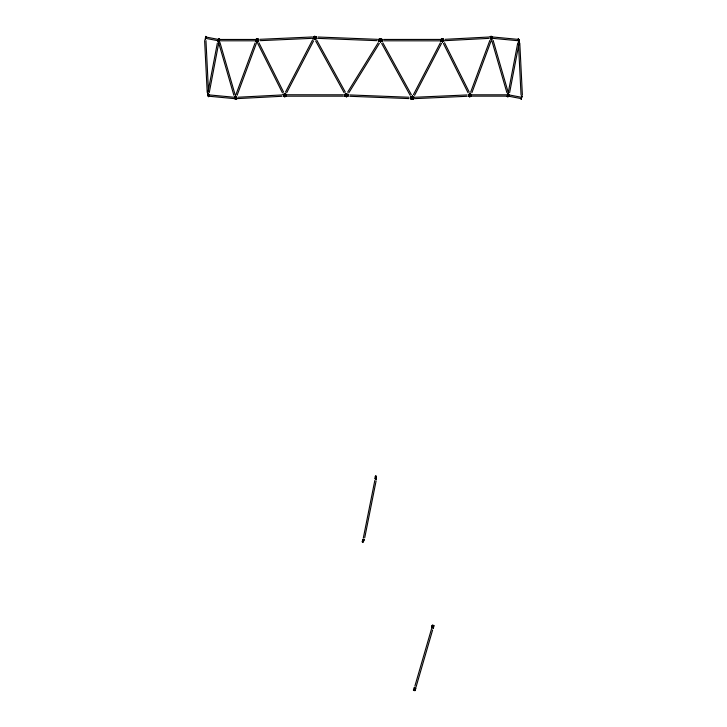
<?xml version="1.0" encoding="UTF-8"?>
<svg xmlns="http://www.w3.org/2000/svg" width="727" height="727" viewBox="0 0 727 727"><rect width="100%" height="100%" fill="white"/><g stroke="black" fill="none" stroke-linecap="round" stroke-linejoin="round"><path stroke-width="1.09" d="M207.995 95.173L208.195 93.492L208.522 94.374L207.886 94.546L208.604 96.673L208.704 94.492L208.713 96.673L208.195 93.492L208.613 96.409M208.176 94.237L208.422 96.355M208.694 96.037L208.803 95.491M284.72 95.137L284.648 95.682L284.839 95.173M442.507 40.03L442.107 40.394M442.098 40.121L442.516 40.339M518.242 39.594L518.424 38.922L519.114 41.166L518.496 39.076L518.642 41.012M518.26 40.685L518.351 39.285L518.805 42.111L518.533 39.158M518.615 39.921L518.824 41.366M518.733 40.321L518.742 40.267M283.73 94.601L286.165 94.519A1.581 1.381 69.5 0 0 285.938 95.21L285.902 95.7A1.581 1.381 69.5 0 0 286.211 96.4M441.135 40.139L441.062 40.403A1.581 1.381 69.5 0 1 440.898 41.112L443.27 41.012M208.64 95.201L208.613 94.61M208.64 95.282L208.74 94.592L208.022 94.692M518.951 40.985C518.714 40.621 519.123 38.313 518.66 41.621M344.889 94.737A1.527 1.49 38.6 0 1 345.08 95.21L345.08 95.7A1.527 1.49 38.6 0 1 344.971 96.155M381.893 40.167L381.92 39.912A1.527 1.49 38.6 0 1 382.048 39.431M218.836 40.367L218.827 40.003M507.891 95.582L508.037 95.137L508.173 95.61M208.522 95.637L208.513 95.346M208.476 95.055L208.349 95.655L208.095 94.428M518.478 40.085L518.733 40.421M257.249 40.403L257.067 39.921M257.158 40.43L256.84 40.203M469.896 95.137L469.742 95.637L470.105 95.355M313.001 38.567A1.636 1.527 -64.2 0 1 313.746 38.658L313.719 38.54A1.518 1.436 -55.1 0 1 313.864 36.704L316.363 36.723A1.581 1.499 -55.1 0 0 315.991 37.35L316 37.886M410.637 98.881L413.136 98.899A1.518 1.436 -55.1 0 0 413.245 97.045L410.746 97.027A1.581 1.499 -55.1 0 1 411.037 97.745A1.527 1.445 -55.1 0 0 410.909 97.273M375.132 478.893L375.477 476.221A1.518 0.872 -89.6 0 1 376.35 476.376L376.332 479.075A1.581 0.909 -89.6 0 0 375.941 478.702L375.695 478.657A1.581 0.909 -89.6 0 0 375.223 478.893L375.396 476.312M376.213 479.066L376.368 476.485A1.518 0.872 -89.6 0 0 375.286 476.312L375.323 476.321M208.058 94.128L208.058 93.51L208.531 94.719M518.96 41.348L518.805 42.111M518.942 41.484L518.942 42.093L518.36 39.422M508.118 95.337L507.882 95.464M346.634 95.591L346.434 95.137M346.634 95.219L346.179 95.464M380.675 39.976L380.375 40.367M235.457 97.918L235.775 98.236M257.894 39.422A1.518 1.072 -75.8 0 1 257.658 41.012L257.667 41.166A1.518 1.072 -75.8 0 0 257.931 39.303L255.986 39.203A1.581 1.118 -75.8 0 1 256.104 39.912L256.031 40.376A1.581 1.118 -75.8 0 1 255.713 41.066M256.149 39.449A1.527 1.081 -75.8 0 1 256.195 39.93L256.122 40.403A1.527 1.081 -75.8 0 1 255.94 40.866M491.116 37.713L491.343 37.459M491.161 37.495L491.225 37.686M362.891 540.888L362.873 540.961M205.759 36.941L205.532 37.441L205.777 36.386M205.605 37.404L205.768 36.377M521.423 97.727L521.713 97.027L521.459 97.527M219.463 40.848A1.527 0.663 -79 0 1 219.454 40.376L219.481 40.139M219.581 40.866A1.527 0.663 -79 0 1 219.572 40.403L219.527 39.912A1.527 0.663 -79 0 1 219.663 39.431M521.568 97.482L521.841 96.209M346.17 95.501L346.479 95.164M380.357 40.021L380.821 40.267M258.276 39.367A1.527 1.154 -74.6 0 0 258.121 39.858L258.185 40.348M468.597 96.509A1.581 1.19 -74.6 0 0 468.87 95.8L468.906 95.282A1.581 1.19 -74.6 0 0 468.706 94.61M432.638 626.474L433.092 626.283M432.956 626.211L432.62 626.474M375.686 477.221L375.768 477.485M375.705 477.485L375.823 477.066M235.366 96.091L236.448 98.363M491.815 38.913A1.581 0.9 79.1 0 0 491.634 39.522L490.625 37.141M205.487 37.386L205.659 36.986M316 37.65L316.027 37.422A1.527 1.445 -55.1 0 1 316.172 36.923M411 97.954L411.009 98.218A1.527 1.445 -55.1 0 1 410.828 98.69M521.732 96.064L521.223 99.217L521.459 98.745M378.985 40.812A1.527 1.499 21.8 0 0 379.176 40.348L379.212 39.858A1.527 1.499 21.8 0 0 379.076 39.394M208.74 96.391L208.158 96M218.645 39.349L218.6 39.431A1.518 0.654 -79 0 0 218.318 41.012L218.454 41.166A1.518 0.654 -79 0 1 218.727 39.303L218.545 39.422A1.527 0.563 -79.2 0 1 218.545 39.876L218.463 40.348A1.527 0.563 -79.2 0 1 218.309 40.812M380.321 40.067L380.839 40.194M363.318 538.007L374.805 480.529M205.387 38.431L205.359 37.777M205.141 39.522L205.514 38.231M205.268 39.54L205.35 39.067M521.295 98.381L521.323 99.126M521.195 98.881L521.504 98.463L521.341 98.936M208.395 95.21L208.385 95.655M412.209 98.218L412.5 97.781M414.672 689.687L414.681 689.205M507.337 96.182A1.527 0.663 -79 0 0 507.473 95.7L507.546 95.228A1.581 0.682 -79 0 0 507.51 94.546A1.581 0.672 -81.1 0 0 507.764 94.437A1.636 0.691 -81.1 0 1 507.373 94.465A1.581 0.682 -79 0 1 507.428 94.864M521.595 96.809L521.859 96.091L521.286 99.226M207.922 92.474L217.373 42.957M209.258 92.656L218.709 43.138M508.291 92.474L517.742 42.957M509.627 92.656L519.078 43.138M416.008 687.169L432.647 629.918M431.511 628.882L414.872 686.134M364.709 537.853L376.123 480.792M470.914 95.464L470.969 95.228A1.527 1.081 -75.8 0 1 471.151 94.764M234.957 98.463L235.503 96.064L236.511 98.29A1.581 0.963 76.4 0 0 236.802 98.908M234.812 97.009A1.527 0.863 79.1 0 0 235.085 96.909L235.294 96.673A1.527 0.863 79.1 0 0 235.439 96.3A1.527 0.909 78.8 0 0 235.748 96.7L236.13 96.909A1.527 0.909 78.8 0 0 236.448 97.009L235.902 99.254M491.098 36.35L490.398 38.613L492.124 38.404A1.518 0.918 76.4 0 0 491.879 36.813L491.797 36.686A1.518 0.918 76.4 0 1 491.979 38.567L492.07 38.413M490.998 36.368L490.498 38.595A1.527 0.909 78.8 0 1 490.87 38.704L491.116 38.776M492.043 37.141L491.497 39.54L490.489 37.313A1.581 0.963 76.4 0 0 490.198 36.704M508.664 95.282L508.573 95.755A1.581 0.582 -79.2 0 0 508.555 96.464L507.482 96.264A1.518 0.563 -79.2 0 1 507.837 94.41L508.909 94.61A1.581 0.582 -79.2 0 0 508.673 95.237M518.269 39.131L518.896 41.966M347.633 95.9L346.397 93.492A1.581 1.554 41.7 0 1 345.934 94.128A1.527 1.499 41.7 0 0 346.261 93.747M381.066 41.484A1.581 1.554 41.7 0 0 380.621 42.093L379.367 39.703M236.366 98.781L236.393 98.899A1.518 0.827 77.1 0 0 236.102 97.045L234.539 97.054A1.581 0.863 77.1 0 1 234.821 97.745L235.003 98.29M490.634 36.832L490.607 36.704A1.518 0.827 77.1 0 0 490.898 38.567L492.461 38.558A1.581 0.863 77.1 0 1 492.179 37.859L492.106 37.295M433.928 625.693L433.356 628.337A1.581 1.563 -82.5 0 0 432.783 627.864L432.311 627.737A1.527 1.509 -82.5 0 0 431.802 627.774M285.756 95.855L285.865 95.673A1.527 1.327 69.5 0 0 286.129 96.155M441.189 39.858L441.135 39.93A1.527 1.327 69.5 0 0 440.871 39.449M235.312 98.899L235.275 98.936A1.518 0.918 76.4 0 1 235.021 97.045L234.876 97.209A1.518 0.918 76.4 0 0 235.121 98.79L236.911 98.881M413.481 690.187L414.126 687.66A1.581 1.49 -8.7 0 0 414.717 688.169L414.944 688.242M415.026 690.595L415.935 688.142A1.581 1.49 -8.7 0 1 415.162 688.242L414.935 688.196M218.382 39.858L218.427 39.703A1.518 0.636 -81.1 0 1 219.127 38.913L219.318 38.949A1.518 0.636 -81.1 0 0 218.5 39.876L218.645 42.093A1.581 0.672 -81.1 0 1 218.918 41.484L219.163 41.203A1.527 0.645 -81.1 0 1 219.345 41.148M508.618 95.746L508.509 95.891A1.518 0.636 -81.1 0 1 507.873 96.691L507.682 96.655A1.518 0.636 -81.1 0 0 508.5 95.728L508.237 93.492M363.155 539.307L362.346 541.842A1.518 0.854 -65.7 0 0 363.273 541.988L364.236 539.479M363.309 539.607A1.636 0.927 -65.7 0 1 363 539.243L362.2 541.688A1.518 0.854 -65.7 0 0 363.282 541.86L364.136 539.434M235.848 94.828L255.104 42.884M237.12 95.292L256.377 43.347M470.623 92.256L489.88 40.312M471.896 92.72L491.152 40.776M208.713 96.555L208.04 94.437M218.591 42.093L219.418 39.758M218.573 41.848A1.527 0.6 -81 0 0 218.5 41.457L218.373 41.212A1.581 0.618 -81 0 0 218.091 41.094L219.054 38.922A1.518 0.591 -81 0 1 219.545 39.93L218.709 42.111A1.581 0.618 -81 0 0 218.627 41.475L218.5 41.23M508.427 93.756A1.527 0.6 -81 0 0 508.5 94.146L508.627 94.392A1.581 0.618 -81 0 0 508.909 94.51L507.946 96.691A1.518 0.591 -81 0 1 507.455 95.673L508.291 93.501A1.581 0.672 -81.1 0 1 508.082 94.128L507.755 94.337A1.527 0.645 -81.1 0 1 507.528 94.437M507.582 95.855L508.409 93.519M442.325 41.857A1.527 1.327 73.6 0 0 441.998 41.484L441.562 41.057M256.04 41.166A1.527 1.1 -78.3 0 1 256.395 41.266L256.34 41.212A1.518 1.145 -74.6 0 1 256.486 39.34L256.313 39.458A1.518 1.145 -74.6 0 0 256.222 41.048L256.667 41.503A1.581 1.145 -78.3 0 1 256.949 42.111L256.213 39.767M470.832 95.855L470.878 95.21A1.581 1.118 -75.8 0 1 471.196 94.519M284.929 96.691L286.056 94.446A1.581 1.372 73.6 0 1 285.375 94.356L285.293 94.428A1.518 1.263 71.5 0 1 285.656 96.264L283.475 96.446L285.684 96.137M441.316 39.476L441.344 39.34A1.518 1.263 71.5 0 0 441.634 41.203L443.888 40.994A1.581 1.327 71.5 0 1 443.515 40.321L443.37 39.812M283.412 96.509A1.581 1.327 71.5 0 0 283.557 95.8L284.611 93.492M286.12 94.428L285.138 96.664A1.518 1.318 73.6 0 1 283.639 95.728L283.548 95.264A1.527 1.281 71.5 0 0 283.339 94.801M440.88 41.185L442.071 38.913M442.389 42.111L443.397 40.112M508.546 94.446A1.518 0.654 -79 0 1 508.273 96.3L508.455 96.191A1.518 0.654 -79 0 0 508.682 94.601L508.6 94.428A1.581 0.618 -81 0 0 508.782 94.492A1.581 0.582 -79.2 0 0 508.546 95.219M219.163 41.057L219.081 41.212A1.518 0.563 -79.2 0 0 219.518 39.34L218.445 39.14A1.581 0.582 -79.2 0 1 218.427 39.858L218.336 40.321A1.581 0.582 -79.2 0 1 218.082 41.039L219.163 41.203M507.837 94.546L507.919 94.392A1.527 0.645 -81.1 0 1 507.655 94.455M313.219 38.358A1.527 1.409 -61 0 0 313.401 37.886L313.528 37.141M312.583 39.894L285.475 92.165M413.472 98.463L413.599 97.727A1.527 1.409 -61 0 1 413.781 97.245A1.527 1.409 -61 0 0 413.654 97.745M255.84 41.185L257.076 38.922M256.858 42.093L258.103 39.876A1.518 1.09 -78.3 0 0 256.995 38.949L255.75 41.166A1.581 1.145 -78.3 0 1 256.304 41.248L256.576 41.484A1.527 1.1 -78.3 0 1 256.785 41.857M468.624 94.592L470.714 94.428A1.581 1.145 -78.3 0 0 471.25 94.446L470.069 96.664A1.518 1.09 -78.3 0 1 468.897 95.728L470.142 93.51A1.581 1.145 -78.3 0 0 470.396 94.101M286.656 92.811L313.601 40.866M413.399 94.737L440.344 42.793M414.581 95.382L441.525 43.438M315.282 38.795L315.055 38.913A1.581 1.499 -61.5 0 0 314.582 39.522L315.927 37.313A1.518 1.418 -64.2 0 0 314.418 36.386L314.364 36.377M347.706 95.746L347.724 95.71A1.518 1.49 41.7 0 1 346.088 96.673L344.789 94.428M379.276 39.894L379.294 39.858A1.518 1.49 41.7 0 1 380.893 38.949L382.211 41.185M471.06 94.455A1.527 1.1 -78.3 0 1 470.696 94.356L470.623 94.41A1.518 1.145 -74.6 0 1 470.514 96.264L470.687 96.146A1.518 1.145 -74.6 0 0 470.778 94.565L470.333 94.11A1.527 1.1 -78.3 0 1 470.124 93.728A1.527 1.1 -78.3 0 0 470.424 94.128L470.551 94.256M314.546 39.522L315.818 37.141M411.318 98.781L413.872 98.908A1.581 1.463 -61 0 1 413.618 98.218L412.418 96.091L411.073 98.29A1.518 1.418 -64.2 0 0 412.582 99.217L413.963 97.018A1.581 1.481 -64.2 0 1 413.236 96.927L412.818 96.673A1.527 1.427 -64.2 0 1 412.518 96.3A1.527 1.427 -64.2 0 0 412.863 96.7M378.885 41.112L380.412 38.904M347.624 92.211L378.231 42.693M348.769 92.92L379.376 43.402M346.588 96.7L348.115 94.492A1.581 1.554 21.8 0 0 347.824 95.219M381.784 39.758L380.494 42.111A1.581 1.563 31.7 0 0 380.048 41.475L379.639 41.23A1.527 1.509 31.7 0 0 379.149 41.112M379.512 39.431L382.184 39.203A1.581 1.545 38.6 0 0 381.975 39.531M344.816 96.4L347.488 96.173M257.712 41.021L255.713 41.066A1.581 1.118 -75.8 0 0 256.031 40.421M469.288 94.592L469.397 94.428A1.581 1.181 -77.5 0 1 468.761 94.51M381.539 41.048L381.048 41.503A1.527 1.499 41.7 0 0 380.721 41.875M345.461 94.565L345.952 94.11M347.379 96.346L347.406 96.3A1.518 1.481 38.6 0 0 347.306 94.446L344.716 94.546A1.581 1.545 38.6 0 1 345.061 95.228L345.089 95.464M235.184 96.7L234.975 96.927A1.527 0.863 79.1 0 1 234.703 97.027L235.693 99.217L234.548 97.018A1.636 0.927 79.1 0 0 234.985 96.927M411.409 97.191L411.491 97.045A1.518 1.399 -61 0 0 411.382 98.899L413.817 98.881M507.864 94.237L507.964 94.11A1.527 0.645 -81.1 0 0 508.155 93.728M314.836 37.413L314.6 37.886M415.181 690.541L415.217 690.505A1.518 1.427 -8.7 0 1 413.372 690.014L413.381 690.059M219.236 41.166A1.581 0.672 -81.1 0 1 219.481 41.139A1.527 0.645 -81.1 0 0 219.245 41.266L219.036 41.503A1.527 0.645 -81.1 0 0 218.845 41.875M284.184 94.128L283.794 94.392A1.527 1.3 74.1 0 1 283.376 94.51M257.322 41.457L257.74 41.23A1.527 1.136 -77.5 0 1 258.121 41.112A1.527 1.136 -77.5 0 0 257.649 41.212A1.581 1.181 -77.5 0 1 258.239 41.094M257.131 41.875A1.527 1.136 -77.5 0 1 257.413 41.484L257.567 41.339M471.287 94.546L469.333 94.446A1.527 1.136 -77.5 0 1 468.96 94.51A1.527 1.136 -77.5 0 0 469.26 94.374L469.587 94.128A1.527 1.136 -77.5 0 0 469.869 93.738M469.515 94.292L469.678 94.146A1.527 1.136 -77.5 0 0 469.96 93.756M491.797 38.795L492.025 38.676A1.527 0.863 79.1 0 1 492.297 38.576L490.898 38.567M345.034 94.455A1.527 1.499 41.7 0 0 345.534 94.356L348.169 94.592M443.188 39.422L443.034 39.303A1.518 1.318 69.5 0 1 443.134 41.166L443.197 41.139M208.376 96.246L208.704 96.173M411.718 96.809L411.945 96.7A1.581 1.499 -61.5 0 0 412.418 96.082L411.182 98.463M236.402 98.318L236.439 97.745A1.527 0.927 76.4 0 1 236.466 97.273M490.534 38.331A1.527 0.927 76.4 0 0 490.561 37.859L490.598 37.295M208.058 93.51L208.749 95.728M411.9 99.217A1.518 1.436 -61.5 0 0 413.509 98.29L413.554 98.318M315.245 38.776L315.5 38.704A1.527 1.445 -61.5 0 1 315.981 38.604M411.055 97.027A1.527 1.445 -61.5 0 0 411.546 96.927L411.755 96.827M469.397 94.428L469.333 94.446A1.518 1.072 -75.8 0 0 469.069 96.3L471.014 96.4A1.581 1.118 -75.8 0 1 470.896 95.7L470.06 93.519A1.581 1.181 -77.5 0 1 469.678 94.146M432.392 625.284L432.238 625.347A1.518 1.499 -82.5 0 1 434.037 625.829L434.046 625.829M256.104 39.912L256.195 39.93A1.518 1.127 -77.5 0 1 257.494 38.94L257.276 38.904M380.23 38.94L380.239 38.922A1.518 1.49 31.7 0 1 381.839 39.93L381.848 39.912M346.761 96.691L346.797 96.682A1.518 1.49 31.7 0 1 345.161 95.673L346.506 93.501A1.581 1.563 31.7 0 0 346.943 94.146L347.361 94.374A1.527 1.509 31.7 0 0 347.851 94.492M441.862 38.94L441.925 38.931A1.518 1.318 73.6 0 1 443.361 39.876L443.406 39.894A1.527 1.281 71.5 0 1 443.443 39.394M518.215 39.303L518.796 39.476M518.433 38.949L518.296 41.112L519.114 41.066M469.924 96.682L471.16 94.428A1.581 1.145 -78.3 0 1 470.742 94.401M283.148 94.51L284.675 96.691M314.564 36.359L313.037 38.595A1.581 1.463 -61 0 0 313.237 38.258A1.527 1.409 -61 0 0 313.346 37.859M439.844 39.422L383.529 39.449M287.156 96.182L343.471 96.164M256.395 39.322L258.485 39.167M256.286 41.175L258.376 41.021M468.515 96.446L470.605 96.291M383.574 40.803L439.917 40.839M343.426 94.801L287.083 94.764M441.344 39.34L443.597 39.14M311.865 36.995L259.775 39.322M415.135 98.618L467.225 96.282M218.609 39.285L219.881 39.231M219.572 40.403A1.581 0.682 -79 0 0 219.609 41.085L218.336 41.139A1.527 0.6 -81 0 1 218.427 41.166L218.373 41.021M507.391 94.519L508.664 94.465A1.527 0.6 -81 0 1 508.5 94.374L508.373 94.128A1.527 0.6 -81 0 1 508.3 93.738M507.119 96.382L508.391 96.328M445.033 39.322L489.107 37.013M444.997 40.676L489.071 38.367M237.929 97.245L282.003 94.937M237.893 98.59L281.967 96.282M259.866 40.676L311.638 38.367M415.362 97.245L467.134 94.937M317.581 38.358L377.177 40.676M377.586 39.331L317.99 37.013M379.612 41.012L382.284 41.066A1.581 1.545 38.6 0 1 382.048 40.748M490.089 36.723L491.797 36.686M234.912 97.073L236.62 97.027L236.075 99.226A1.518 0.9 78.8 0 1 234.948 98.299M315.682 36.832L313.128 36.704A1.581 1.463 -61 0 1 313.382 37.395L313.491 37.313A1.518 1.436 -61.5 0 1 315.1 36.386L316.236 38.613L313.637 38.404M313.019 38.558L315.509 38.567A1.518 1.399 -61 0 0 315.618 36.704L315.618 36.704M411.491 97.045L413.981 97.054M220.572 39.458L254.786 39.458M220.663 40.803L254.877 40.803M472.123 94.801L506.337 94.801M472.214 96.155L506.428 96.155M375.804 478.657L375.559 478.657A1.527 0.881 -89.6 0 0 375.277 478.775M490.607 36.704L492.17 36.704A1.581 0.863 77.1 0 0 492.097 37.35L491.997 37.313A1.518 0.9 78.8 0 0 490.889 36.386M234.657 97.027L236.102 97.045M236.393 98.899L234.83 98.908A1.581 0.863 77.1 0 0 234.894 98.608M363.491 539.652L363.736 539.698A1.527 0.863 -65.7 0 0 364.063 539.588M443.088 39.285L440.726 39.231A1.581 1.381 69.5 0 1 441.098 39.912L441.071 40.167M283.803 94.465L286.111 94.546M283.812 96.191L286.274 96.382M349.823 94.937L409.056 97.245M349.778 96.282L409.01 98.59M256.077 39.231L257.931 39.303M469.069 96.3L470.923 96.382M442.325 38.922L443.852 41.094L442.434 38.94A1.518 1.29 74.1 0 0 441.135 39.93L442.552 42.093A1.581 1.345 74.1 0 1 442.879 41.457M378.94 39.167L381.62 39.476M381.43 41.175L378.831 41.021A1.581 1.554 21.8 0 0 379.176 40.348M345.38 96.137L348.06 96.446A1.581 1.554 21.8 0 1 347.797 95.728L347.824 95.264A1.527 1.499 21.8 0 1 348.015 94.801M470.951 96.182A1.527 1.081 -75.8 0 1 470.896 95.7L470.805 95.673A1.518 1.127 -77.5 0 1 469.506 96.673L469.724 96.7M493.088 37.013L517.615 39.322M492.97 38.367L517.506 40.676M209.494 94.937L234.03 97.245M209.385 96.282L233.912 98.59M412.1 99.254L410.764 96.991M235.73 99.245L235.575 99.245A1.518 0.854 79.1 0 0 236.457 98.299L236.511 98.29M219.2 38.931L219.581 41.185M507.728 96.664L507.419 94.428M205.95 37.032L218.036 39.331M509.218 94.946L521.295 97.254M205.705 38.358L217.782 40.667M508.964 96.273L521.05 98.581M518.914 41.203L518.36 40.412M508.073 96.691L508.782 94.492A1.527 0.6 -81 0 1 508.627 94.392M518.76 39.322L517.969 39.167L518.197 40.112M208.24 96.291L208.831 96.237M283.912 96.328L283.966 96.3A1.518 1.318 69.5 0 1 283.866 94.446L283.866 94.446M490.489 37.313L490.543 37.331A1.518 0.854 79.1 0 1 491.307 36.386L492.452 38.595A1.581 0.9 79.1 0 0 492.043 38.658M283.594 95.71L283.639 95.728A1.527 1.281 71.5 0 1 283.557 96.218M379.694 41.166L379.712 41.139A1.518 1.481 38.6 0 1 379.594 39.303M441.752 41.366L441.562 41.266A1.527 1.327 73.6 0 0 441.116 41.166M235.884 96.827L236.03 96.927A1.581 0.945 78.8 0 0 236.502 97.018M381.53 39.34L381.539 39.322A1.518 1.49 21.8 0 1 381.421 41.203L381.421 41.203A1.527 1.499 41.7 0 1 381.948 41.175M345.461 96.291L345.47 96.264A1.518 1.49 21.8 0 1 345.579 94.41M313.964 38.776L314.182 38.931A1.527 1.427 -64.2 0 1 314.482 39.313M491.007 38.795L491.252 38.913A1.527 0.909 78.8 0 1 491.497 39.285A1.527 0.863 79.1 0 1 491.706 38.931L491.915 38.776A1.527 0.863 79.1 0 1 492.188 38.604M285.438 94.546L283.112 94.61A1.581 1.327 71.5 0 1 283.485 95.282L283.548 95.755M285.865 95.673L284.448 93.519A1.581 1.345 74.1 0 1 284.121 94.146A1.527 1.3 74.1 0 0 284.366 93.756M382.838 42.802L411.391 94.746M381.648 43.438L410.201 95.382M345.352 92.175L316.627 39.903M315.609 40.866L344.162 92.811M412.382 96.064L413.509 98.29M313.446 37.295L314.618 39.54M444.542 42.739L469.297 92.256M443.334 43.356L468.097 92.874M258.903 42.739L283.666 92.256M257.703 43.356L282.458 92.874M345.216 95.855L345.152 95.7A1.527 1.49 38.6 0 1 344.952 96.182A1.636 1.599 38.6 0 1 344.816 96.418M469.978 93.501L470.805 95.673A1.527 1.081 -75.8 0 0 470.851 96.155M469.597 96.691L468.679 94.492A1.581 1.181 -77.5 0 0 469.26 94.374M257.403 38.922L258.321 41.112A1.581 1.181 -77.5 0 0 257.767 41.203M256.195 39.93L257.022 42.111A1.581 1.181 -77.5 0 1 257.413 41.475M469.342 94.601A1.518 1.072 -75.8 0 0 469.106 96.191L469.16 96.328M219.99 42.575L235.166 94.892M493.142 40.376L508.191 92.32M491.834 40.712L506.883 92.665M218.809 43.284L233.858 95.237M208.204 95.646L208.086 94.828M208.576 95.21L208.594 95.719M208.676 95.519L208.74 94.801M218.5 39.876L218.763 42.111M519.796 43.12L522.386 95.064M518.505 44.238L521.041 95.055M205.959 40.548L208.495 91.366M204.614 40.539L207.204 92.483M413.572 97.954L413.572 98.19A1.527 1.409 -61 0 0 413.699 98.663M375.832 478.702A1.527 0.881 -89.6 0 1 376.095 478.902M363.963 539.543A1.527 0.863 -65.7 0 1 363.636 539.652L363.364 539.607A1.527 0.863 -65.7 0 1 363.137 539.416M415.68 688.26A1.527 1.436 -8.7 0 1 415.172 688.287M414.717 688.169A1.527 1.436 -8.7 0 1 414.308 687.896M432.765 627.864A1.527 1.509 -82.5 0 1 433.183 628.137M508.418 96.218A1.527 0.563 -79.2 0 1 508.455 95.728L508.536 95.264A1.527 0.563 -79.2 0 1 508.691 94.801M219.281 41.221A1.636 0.691 -81.1 0 1 219.627 41.139M235.412 96.028A1.636 0.927 79.1 0 1 235.221 96.664M470.305 94.083A1.581 1.145 -78.3 0 1 470.024 93.474M470.96 94.437A1.527 1.1 -78.3 0 1 470.605 94.337M490.661 38.576A1.527 0.909 78.8 0 1 490.97 38.676M490.97 38.676A1.581 0.945 78.8 0 0 490.498 38.595A1.581 0.963 76.4 0 0 490.561 38.258M491.143 38.931A1.527 0.909 78.8 0 1 491.397 39.313M285.884 94.437A1.527 1.327 73.6 0 1 285.438 94.337L285.002 94.128A1.527 1.327 73.6 0 1 284.675 93.747M285.066 94.11A1.527 1.327 73.6 0 1 284.739 93.728M313.337 38.604A1.527 1.427 -64.2 0 1 313.8 38.704M381.511 41.23A1.581 1.554 41.7 0 1 382.266 41.139M412.245 96.3A1.527 1.445 -61.5 0 1 411.909 96.673M411.5 96.909A1.527 1.445 -61.5 0 1 411.019 97.009M443.443 39.812A1.581 1.327 71.5 0 1 443.588 39.094M443.661 40.812A1.527 1.281 71.5 0 1 443.452 40.348M490.216 36.941A1.527 0.927 76.4 0 1 490.389 37.422L490.461 37.886A1.527 0.927 76.4 0 1 490.434 38.358M442.561 41.875A1.527 1.3 74.1 0 1 442.816 41.484L443.206 41.212A1.527 1.3 74.1 0 1 443.624 41.094A1.527 1.3 74.1 0 0 443.134 41.23M440.826 41.094A1.636 1.427 69.5 0 0 440.944 40.866A1.527 1.327 69.5 0 0 441.125 40.376M382.284 41.066A1.581 1.545 38.6 0 1 381.939 40.376A1.527 1.49 38.6 0 0 382.129 40.848M345.489 94.383A1.581 1.554 41.7 0 1 344.734 94.465M314.755 39.313A1.527 1.445 -61.5 0 1 315.091 38.931M441.998 41.539A1.636 1.427 73.6 0 1 442.461 42.166M440.944 41.166A1.581 1.372 73.6 0 1 441.625 41.248M413.663 97.009A1.527 1.427 -64.2 0 1 413.2 96.909M378.94 39.122A1.581 1.554 21.8 0 1 379.212 39.831M316.218 38.558A1.581 1.499 -55.1 0 1 315.963 37.859A1.527 1.445 -55.1 0 0 316.091 38.331M378.894 41.094A1.581 1.563 31.7 0 1 379.658 41.212M380.057 41.457A1.527 1.509 31.7 0 1 380.385 41.848M348.106 94.51A1.581 1.563 31.7 0 1 347.342 94.401M346.952 94.128A1.527 1.509 31.7 0 1 346.625 93.738M258.294 40.994A1.581 1.19 -74.6 0 1 258.094 40.321A1.527 1.154 -74.6 0 0 258.194 40.785M258.13 39.812A1.581 1.19 -74.6 0 1 258.403 39.094M285.875 95.228A1.527 1.327 69.5 0 1 285.993 94.764M347.924 96.218A1.527 1.499 21.8 0 1 347.797 95.728M410.891 98.608A1.581 1.499 -55.1 0 1 410.673 98.954M468.724 94.801A1.527 1.154 -74.6 0 1 468.815 95.264L468.788 95.728A1.527 1.154 -74.6 0 1 468.633 96.218M219.49 41.066A1.581 0.682 -79 0 1 219.454 40.376M219.645 39.93A1.527 0.663 -79 0 1 219.781 39.449M255.94 41.148A1.527 1.1 -78.3 0 1 256.304 41.248A1.581 1.145 -78.3 0 0 255.813 41.166M235.857 96.673A1.527 0.909 78.8 0 1 235.603 96.3M218.573 39.167A1.581 0.582 -79.2 0 1 218.573 39.685M218.454 40.394A1.581 0.582 -79.2 0 1 218.209 41.066M218.2 41.094A1.527 0.6 -81 0 1 218.373 41.212M219.618 39.558A1.581 0.682 -79 0 1 219.763 39.203M507.419 94.737A1.527 0.663 -79 0 1 507.428 95.21L507.355 95.673A1.527 0.663 -79 0 1 507.219 96.155M492.234 38.358A1.527 0.836 77.1 0 1 492.07 37.886L491.997 37.422A1.527 0.836 77.1 0 1 492.015 36.95M285.793 95.7A1.518 1.29 74.1 0 1 284.493 96.691M234.766 97.245A1.527 0.836 77.1 0 1 234.93 97.727L235.003 98.19A1.527 0.836 77.1 0 1 234.985 98.663M236.784 98.663A1.527 0.927 76.4 0 1 236.611 98.19L236.539 97.727A1.527 0.927 76.4 0 1 236.566 97.245M432.22 625.338L431.556 627.855L432.238 625.347M284.539 93.438A1.636 1.427 73.6 0 0 285.002 94.074A1.581 1.372 73.6 0 1 284.511 93.492M313.382 37.395A1.527 1.409 -61 0 0 313.255 36.923A1.527 1.409 -61 0 1 313.428 37.422"/></g></svg>
